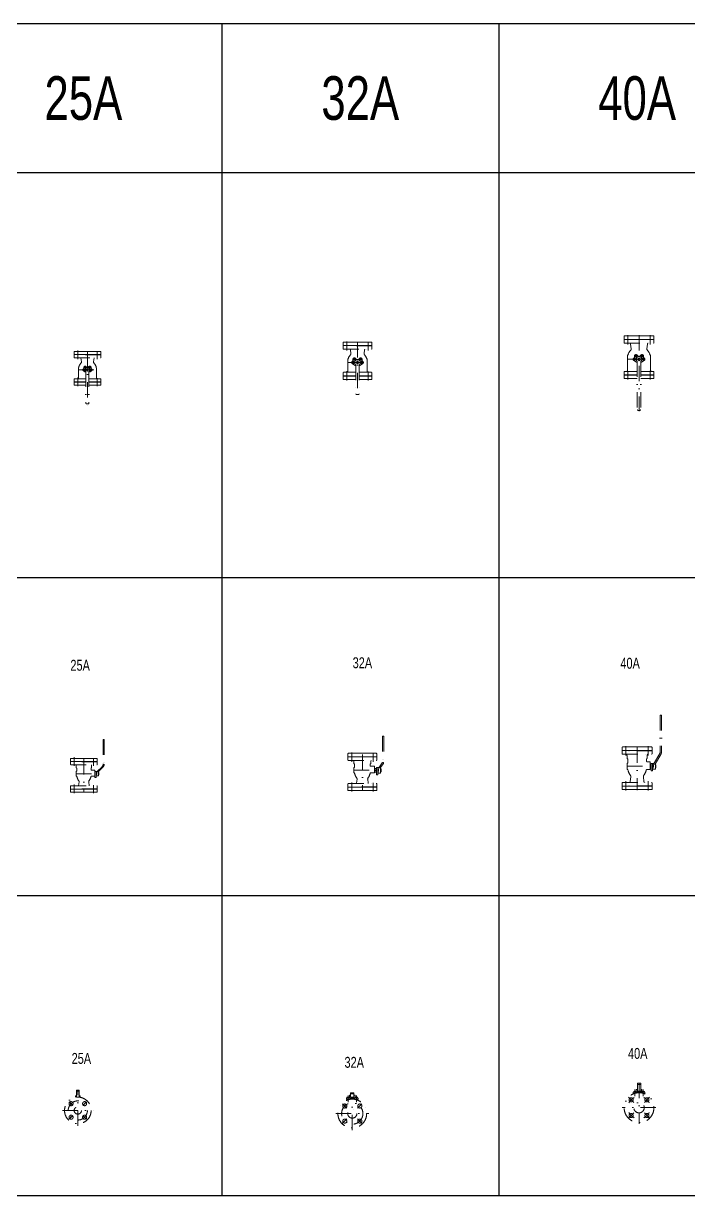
# Model space of a CAD drawing. Extents: x 0 to 60630, y 0 to 46389.
# Drawn here: x 7713 to 10836, y 35139 to 40639 of the extents above; entities that cross this region are included whole.
import ezdxf
from ezdxf.enums import TextEntityAlignment as Align

# ---------------------------------------------------------------- set-up
doc = ezdxf.new("R2010")
doc.units = 0
doc.header["$LTSCALE"] = 30
doc.header["$MEASUREMENT"] = 0
doc.linetypes.add('DGN Style 4', pattern=[4.8, 2.4, -1.2, 0, -1.2])
for name, color, linetype, lineweight in [('L(c)', 1, 'DGN Style 4', 5), ('L(line)', 7, 'Continuous', 5), ('L(txt)', 2, 'Continuous', 13)]:
    doc.layers.add(name, color=color, linetype=linetype, lineweight=lineweight)
doc.styles.add('Style-ENGINEERING', font='ENGINEERING.shx')

# ---------------------------------------------------------------- blocks, each defined once
blk = doc.blocks.new('*U290')
for centre, radius in [((0, 0), 62.5), ((-31.8, 31.8), 9.5), ((0, 0), 17.2), ((31.8, 31.8), 9.5), ((-31.8, -31.8), 9.5), ((31.8, -31.8), 9.5)]:
    blk.add_circle(centre, radius)
at = {"layer": 'L(c)'}
for p, q in [((-23, 23), (-40.7, 40.7)), ((23, 23), (40.7, 40.7)), ((-23, -23), (-40.7, -40.7)), ((23, -23), (40.7, -40.7))]:
    blk.add_line(p, q, dxfattribs=at)
blk.add_circle((0, 0), 45, dxfattribs=at)
blk = doc.blocks.new('*U289')
for p, q in [((-10.5, 59.9), (-10.5, 66.2)), ((-7, 66.2), (-10.5, 66.2)), ((-7, 91.7), (-7, 61)), ((5.5, 93.2), (-5.5, 93.2)), ((5.5, 89.2), (-5.5, 89.2)), ((7, 91.7), (7, 61)), ((10.5, 66.2), (7, 66.2)), ((10.5, 59.9), (10.5, 66.2))]:
    blk.add_line(p, q)
for centre, start, end in [((-5.5, 91.7), 90, 180), ((-5.5, 90.7), 180, 270), ((-5.5, 61), 180, 203.8068), ((5.5, 91.7), 0, 90), ((5.5, 90.7), 270, 0), ((5.5, 61), 336.1932, 0)]:
    blk.add_arc(centre, 1.5, start, end)
at = {"layer": 'L(c)'}
for p, q in [((0, -74.3), (0, 88.7)), ((-72.5, -1.8), (72.5, -1.8))]:
    blk.add_line(p, q, dxfattribs=at)
blk.add_blockref('*U290', (0, -1.8), dxfattribs=at)
blk = doc.blocks.new('*U292')
for centre, radius in [((0, 0), 67.5), ((-35.3, 35.3), 9.5), ((0, 0), 21.6), ((35.4, 35.3), 9.5), ((-35.3, -35.4), 9.5), ((35.4, -35.4), 9.5)]:
    blk.add_circle(centre, radius)
at = {"layer": 'L(c)'}
for p, q in [((-25.1, 25.1), (-45.6, 45.6)), ((25.1, 25.1), (45.6, 45.6)), ((-25.1, -25.1), (-45.6, -45.6)), ((25.1, -25.1), (45.6, -45.6))]:
    blk.add_line(p, q, dxfattribs=at)
blk.add_circle((0, 0), 50, dxfattribs=at)
blk = doc.blocks.new('*U291')
for p, q in [((27.5, 62.2), (-27.5, 62.2)), ((-27.5, 56), (-27.5, 62.2)), ((-27.5, 56), (-12.9, 56)), ((-25, 62.2), (-25, 65.8)), ((-14.9, 62.2), (-25, 62.2)), ((-16.2, 66.2), (-23.8, 66.2)), ((-22.5, 65.8), (-22.5, 62.2)), ((-17.5, 62.2), (-17.5, 65.8)), ((-14.9, 65.8), (-14.9, 62.2)), ((-13.1, 63.5), (-13.1, 75.5)), ((-8, 75.5), (-13.1, 75.5)), ((13.1, 63.5), (-13.1, 63.5)), ((-8, 85.7), (-8, 69.1)), ((-6, 87.7), (6, 87.7)), ((-6, 81.7), (6, 81.7)), ((-6, 67.1), (6, 67.1)), ((8, 85.7), (8, 69.1)), ((13.1, 75.5), (8, 75.5)), ((12.9, 56), (27.5, 56)), ((13.1, 63.5), (13.1, 75.5)), ((15, 65.8), (15, 62.2)), ((15, 62.2), (25.1, 62.2)), ((16.2, 66.2), (23.8, 66.2)), ((17.5, 62.2), (17.5, 65.8)), ((22.5, 65.8), (22.5, 62.2)), ((25.1, 62.2), (25.1, 65.8)), ((27.5, 56), (27.5, 62.2))]:
    blk.add_line(p, q)
for centre, radius, start, end in [((-23.8, 64.3), 1.95, 49.7398, 130.2602), ((-20, 59.1), 7.12, 69.2291, 110.7709), ((-16.2, 64.3), 1.95, 49.7398, 130.2602), ((-6, 85.7), 2, 90, 180), ((-6, 83.7), 2, 180, 270), ((-6, 69.1), 2, 180, 270), ((6, 85.7), 2, 0, 90), ((6, 83.7), 2, 270, 0), ((6, 69.1), 2, 270, 0), ((16.2, 64.3), 1.95, 49.7398, 130.2602), ((20, 59.1), 7.12, 69.2291, 110.7709), ((23.8, 64.3), 1.95, 49.7398, 130.2602)]:
    blk.add_arc(centre, radius, start, end)
at = {"layer": 'L(c)'}
for p, q in [((-20, 75.2), (-20, 43.8)), ((0, -87.8), (0, 64.7)), ((20, 75.2), (20, 43.8)), ((-77.5, -10.3), (77.5, -10.3))]:
    blk.add_line(p, q, dxfattribs=at)
blk.add_blockref('*U292', (0, -10.2), dxfattribs=at)
blk = doc.blocks.new('*U293')
for p, q in [((27.5, 61), (-27.5, 61)), ((-27.5, 54.7), (-27.5, 61)), ((-25.1, 61), (-25.1, 64.5)), ((-14.9, 61), (-25.1, 61)), ((-16.2, 65), (-23.8, 65)), ((-22.5, 64.5), (-22.5, 61)), ((-17.5, 61), (-17.5, 64.5)), ((-14.9, 64.5), (-14.9, 61)), ((-13.1, 62.2), (-13.1, 74.2)), ((-8, 74.2), (-13.1, 74.2)), ((13.1, 62.2), (-13.1, 62.2)), ((-8, 101.5), (-8, 67.9)), ((-6, 103.5), (6, 103.5)), ((-6, 97.5), (6, 97.5)), ((-6, 65.9), (6, 65.9)), ((8, 101.5), (8, 67.9)), ((13.1, 74.2), (8, 74.2)), ((13.1, 62.2), (13.1, 74.2)), ((14.9, 64.5), (14.9, 61)), ((14.9, 61), (25.1, 61)), ((16.2, 65), (23.8, 65)), ((17.5, 61), (17.5, 64.5)), ((22.5, 64.5), (22.5, 61)), ((25.1, 61), (25.1, 64.5)), ((27.5, 54.7), (27.5, 61)), ((-27.5, 54.7), (-22.6, 54.7)), ((22.6, 54.7), (27.5, 54.7))]:
    blk.add_line(p, q)
for centre, radius in [((0, -11.5), 70), ((-37.1, 25.6), 9.5), ((0, -11.5), 24.6), ((37.1, 25.6), 9.5), ((-37.1, -48.6), 9.5), ((37.1, -48.6), 9.5)]:
    blk.add_circle(centre, radius)
for centre, radius, start, end in [((-23.8, 63), 1.95, 49.7398, 130.2602), ((-20, 57.9), 7.12, 69.2291, 110.7709), ((-16.2, 63), 1.95, 49.7398, 130.2602), ((-6, 101.5), 2, 90, 180), ((-6, 99.5), 2, 180, 270), ((-6, 67.9), 2, 180, 270), ((6, 101.5), 2, 0, 90), ((6, 99.5), 2, 270, 0), ((6, 67.9), 2, 270, 0), ((16.2, 63), 1.95, 49.7398, 130.2602), ((20, 57.9), 7.12, 69.2291, 110.7709), ((23.8, 63), 1.95, 49.7398, 130.2602)]:
    blk.add_arc(centre, radius, start, end)
at = {"layer": 'L(c)'}
for p, q in [((-20, 74), (-20, 42.6)), ((0, 104.5), (0, -87.5)), ((20, 74), (20, 42.6)), ((-49.5, 38), (-24.7, 13.2)), ((49.5, 38), (24.8, 13.2)), ((79, -11.5), (-79, -11.5)), ((-49.5, -61), (-24.7, -36.3)), ((49.5, -61), (24.8, -36.3))]:
    blk.add_line(p, q, dxfattribs=at)
for start, end in [(115.8119, 154.1881), (25.8119, 64.1881), (205.8119, 244.1881), (295.8119, 334.1881)]:
    blk.add_arc((0, -11.5), 52.5, start, end, dxfattribs=at)
blk = doc.blocks.new('*U410')
for p, q in [((-7, 62.5), (-7, -62.5)), ((6, 62.5), (-7, 62.5)), ((7, -61.5), (7, 61.5)), ((-7, -62.5), (6, -62.5))]:
    blk.add_line(p, q)
for centre, start, end in [((6, 61.5), 0, 90), ((6, -61.5), 270, 0)]:
    blk.add_arc(centre, 1, start, end)
blk = doc.blocks.new('*U411')
for p, q in [((-7, 62.5), (-7, -62.5)), ((6, 62.5), (-7, 62.5)), ((7, -61.5), (7, 61.5)), ((-7, -62.5), (6, -62.5))]:
    blk.add_line(p, q)
for centre, start, end in [((6, 61.5), 0, 90), ((6, -61.5), 270, 0)]:
    blk.add_arc(centre, 1, start, end)
blk = doc.blocks.new('*U412')
for p, q in [((-62.5, -7), (-62.5, 6)), ((-61.5, 7), (-7, 7)), ((7, 7), (61.5, 7)), ((62.5, 6), (62.5, -7)), ((-7, -7), (-62.5, -7)), ((62.5, -7), (7, -7))]:
    blk.add_line(p, q)
for centre, start, end in [((-61.5, 6), 90, 180), ((61.5, 6), 360, 90)]:
    blk.add_arc(centre, 1, start, end)
blk = doc.blocks.new('*U413')
for p, q in [((-62.5, 7), (-62.5, -6)), ((-62.5, 7), (-7, 7)), ((7, 7), (62.5, 7)), ((62.5, -6), (62.5, 7)), ((-61.5, -7), (-7, -7)), ((7, -7), (61.5, -7))]:
    blk.add_line(p, q)
for centre, start, end in [((-61.5, -6), 180, 270), ((61.5, -6), 270, 0)]:
    blk.add_arc(centre, 1, start, end)
blk = doc.blocks.new('*U409')
for p, q in [((-30.8, 97.9), (-28, 78.8)), ((-2.9, 52.7), (-7.1, 56.9)), ((2.9, 52.7), (7.1, 56.9)), ((30.8, 97.9), (28, 78.8)), ((-41.6, 2.1), (-41.6, 50.7)), ((-19, 36.1), (-12.4, 32.3)), ((-17.3, 52.6), (-17.3, 49.2)), ((-7, 32.3), (-12.4, 32.3)), ((-7, 33.5), (-7, -115.7)), ((0, 46.8), (-5.5, 41.3)), ((-5.5, 41.3), (0, 35.8)), ((0.8, 51.8), (-0.8, 51.8)), ((5.5, 41.3), (0, 46.8)), ((0, 35.8), (5.5, 41.3)), ((7, 33.5), (7, -115.7)), ((12.4, 32.3), (7, 32.3)), ((19, 36.1), (12.4, 32.3)), ((17.3, 52.6), (17.3, 49.2)), ((41.6, 2.1), (41.6, 50.7)), ((4, -118.7), (-4, -118.7))]:
    blk.add_line(p, q)
at = {"flags": 128}
for points in [[(-16, 37.3), (-12.5, 39.3), (-12.5, 43.3), (-16, 45.3), (-19.5, 43.3), (-19.5, 39.3)], [(16, 37.3), (12.5, 39.3), (12.5, 43.3), (16, 45.3), (19.5, 43.3), (19.5, 39.3)]]:
    blk.add_lwpolyline(points, close=True, dxfattribs=at)
for centre, radius in [((-11.3, 52.6), 2.5), ((11.3, 52.6), 2.5), ((-16, 41.3), 3.5), ((16, 41.3), 3.5)]:
    blk.add_circle(centre, radius)
for centre, radius, start, end in [((-11.3, 52.6), 6, 45, 180), ((11.3, 52.6), 6, 0, 135), ((-47.3, 2.1), 5.71, 326.8218, 0), ((-16, 41.3), 6, 118.6398, 240), ((-20.3, 49.2), 3, 298.6398, 0), ((0, 41.3), 10.5, 311.8103, 228.1897), ((-0.8, 54.8), 3, 225, 270), ((0.8, 54.8), 3, 270, 315), ((20.3, 49.2), 3, 180, 241.3602), ((16, 41.3), 6, 300, 61.3602), ((47.3, 2.1), 5.71, 180, 213.1782), ((-4, -115.7), 3, 180, 270), ((4, -115.7), 3, 270, 360)]:
    blk.add_arc(centre, radius, start, end)
for centre, major_axis, start_param, end_param in [((12.1, 37.1), (0, 55.9), 0.831696, 1.260588), ((-33.5, 78.1), (0, 5.55), 4.04972, 4.836744), ((33.5, 78.1), (0, 5.55), 1.446441, 2.233466), ((-12.1, 37.1), (0, 55.9), 5.022598, 5.451489), ((-30.5, 50.7), (0, 11.1), 1.260588, 1.570796), ((30.5, 50.7), (0, 11.1), 4.712389, 5.022598)]:
    blk.add_ellipse(centre, major_axis=major_axis, ratio=0.999961, start_param=start_param, end_param=end_param)
at = {"layer": 'L(c)'}
for p, q in [((-45, 132.8), (-45, 91.9)), ((0, 128), (0, -132.8)), ((45, 128.9), (45, 91.9)), ((-7.8, 49.1), (-14.8, 56.1)), ((7.8, 49.1), (14.9, 56.1)), ((-45, 5.8), (-45, -35.1)), ((-41.6, 41.3), (41.6, 41.3)), ((-16, 35.8), (-16, 46.8)), ((16, 35.8), (16, 46.8)), ((45, 1.9), (45, -35.1))]:
    blk.add_line(p, q, dxfattribs=at)
for start, end in [(117.0214, 152.9786), (27.0214, 62.9786)]:
    blk.add_arc((0, 41.3), 16, start, end, dxfattribs=at)
at = {"rotation": 270}
blk.add_blockref('*U410', (0, 104.9), dxfattribs=at)
blk.add_blockref('*U412', (0, -8))
at = {"layer": 'L(txt)', "extrusion": (0, 0, -1), "rotation": 90.00000000000001}
blk.add_blockref('*U411', (0, 120.5), dxfattribs=at)
at = {"layer": 'L(txt)'}
blk.add_blockref('*U413', (0, -23.6), dxfattribs=at)
blk = doc.blocks.new('*U415')
for p, q in [((-8, 67.5), (-8, -67.5)), ((6, 67.5), (-8, 67.5)), ((8, -65.5), (8, 65.5)), ((-8, -67.5), (6, -67.5))]:
    blk.add_line(p, q)
for centre, start, end in [((6, 65.5), 0, 90), ((6, -65.5), 270, 0)]:
    blk.add_arc(centre, 2, start, end)
blk = doc.blocks.new('*U416')
for p, q in [((-8, 67.5), (-8, -67.5)), ((6, 67.5), (-8, 67.5)), ((8, -65.5), (8, 65.5)), ((-8, -67.5), (6, -67.5))]:
    blk.add_line(p, q)
for centre, start, end in [((6, 65.5), 0, 90), ((6, -65.5), 270, 0)]:
    blk.add_arc(centre, 2, start, end)
blk = doc.blocks.new('*U417')
for p, q in [((-67.5, 8), (-67.5, -6)), ((-8, 8), (-67.5, 8)), ((67.5, 8), (8, 8)), ((67.5, -6), (67.5, 8)), ((-65.5, -8), (-8, -8)), ((8, -8), (65.5, -8))]:
    blk.add_line(p, q)
for centre, start, end in [((-65.5, -6), 180, 270), ((65.5, -6), 270, 0)]:
    blk.add_arc(centre, 2, start, end)
blk = doc.blocks.new('*U418')
for p, q in [((-67.5, -8), (-67.5, 6)), ((-65.5, 8), (-8, 8)), ((8, 8), (65.5, 8)), ((67.5, 6), (67.5, -8)), ((-8, -8), (-67.5, -8)), ((67.5, -8), (8, -8))]:
    blk.add_line(p, q)
for centre, start, end in [((-65.5, 6), 90, 180), ((65.5, 6), 0, 90)]:
    blk.add_arc(centre, 2, start, end)
blk = doc.blocks.new('*U414')
for p, q in [((-33.6, 87.3), (-30.9, 68.8)), ((33.6, 87.3), (30.9, 68.8)), ((-45.9, -15.9), (-45.9, 37.8)), ((-23.8, 20.9), (-11.6, 13.9)), ((-21.7, 41.5), (-21.7, 37.3)), ((-8, 13.9), (-11.6, 13.9)), ((-4.1, 42.1), (-8.8, 46.8)), ((-8, 17), (-8, -119.6)), ((0, 34.3), (-6.9, 27.4)), ((-6.9, 27.4), (0, 20.5)), ((-1.2, 40.9), (1.2, 40.9)), ((6.9, 27.4), (0, 34.3)), ((0, 20.5), (6.9, 27.4)), ((4.1, 42.1), (8.8, 46.8)), ((8, 17), (8, -119.6)), ((11.6, 13.9), (8, 13.9)), ((23.7, 20.9), (11.6, 13.9)), ((21.6, 41.5), (21.6, 37.3)), ((45.8, -15.9), (45.8, 37.8)), ((5, -122.6), (-5, -122.6))]:
    blk.add_line(p, q)
at = {"flags": 128}
for points in [[(-20, 22.3), (-15.6, 24.9), (-15.6, 29.9), (-20, 32.4), (-24.4, 29.9), (-24.4, 24.9)], [(20, 22.3), (15.6, 24.9), (15.6, 29.9), (20, 32.4), (24.4, 29.9), (24.4, 24.9)]]:
    blk.add_lwpolyline(points, close=True, dxfattribs=at)
for centre, radius in [((-20, 27.4), 4.38), ((-14.2, 41.5), 3.13), ((14.1, 41.5), 3.13), ((20, 27.4), 4.38)]:
    blk.add_circle(centre, radius)
for centre, radius, start, end in [((-39.8, 86.4), 6.29, 8.2674, 27.2029), ((39.8, 86.4), 6.29, 152.7971, 171.7326), ((-20, 27.4), 7.5, 118.6398, 240), ((-25.4, 37.3), 3.75, 298.6398, 0), ((-14.2, 41.5), 7.5, 45, 180), ((0, 27.4), 13.1, 307.555, 232.445), ((-1.2, 44.9), 4, 225, 270), ((1.2, 44.9), 4, 270, 315), ((14.1, 41.5), 7.5, 0, 135), ((25.4, 37.3), 3.75, 180, 241.3602), ((20, 27.4), 7.5, 300, 61.3602), ((-52.1, -15.9), 6.29, 332.7971, 0), ((52.1, -15.9), 6.29, 180, 207.2029), ((-5, -119.6), 3, 180, 270), ((5, -119.6), 3, 270, 0)]:
    blk.add_arc(centre, radius, start, end)
for centre, major_axis, start_param, end_param in [((13.4, 22.7), (0, 61.6), 0.831696, 1.260588), ((-37, 68), (0, 6.11), 4.04972, 4.836744), ((36.9, 68), (0, 6.11), 1.446441, 2.233466), ((-13.4, 22.7), (0, 61.6), 5.022598, 5.451489), ((-33.6, 37.8), (0, 12.2), 1.260588, 1.570796), ((33.6, 37.8), (0, 12.2), 4.712389, 5.022598)]:
    blk.add_ellipse(centre, major_axis=major_axis, ratio=0.999961, start_param=start_param, end_param=end_param)
at = {"layer": 'L(c)'}
for p, q in [((-50, 126.4), (-50, 83.3)), ((0, 123), (0, -126.4)), ((50, 124.7), (50, 83.3)), ((-45.9, 27.4), (45.8, 27.4)), ((-20, 20.5), (-20, 34.3)), ((-9.7, 37.1), (-18.6, 46)), ((9.7, 37.1), (18.6, 46)), ((20, 20.5), (20, 34.3)), ((-50, -13.6), (-50, -56.7)), ((50, -15.3), (50, -56.7))]:
    blk.add_line(p, q, dxfattribs=at)
for start, end in [(117.0214, 152.9786), (27.0214, 62.9786)]:
    blk.add_arc((0, 27.4), 20, start, end, dxfattribs=at)
at = {"rotation": 270}
blk.add_blockref('*U415', (0, 97.3), dxfattribs=at)
blk.add_blockref('*U418', (0, -26.7))
at = {"layer": 'L(txt)', "extrusion": (0, 0, -1), "rotation": 89.99999999999999}
blk.add_blockref('*U416', (0, 114.8), dxfattribs=at)
at = {"layer": 'L(txt)'}
blk.add_blockref('*U417', (0, -44.2), dxfattribs=at)
blk = doc.blocks.new('*U420')
for p, q in [((-8, 70), (-8, -70)), ((6, 70), (-8, 70)), ((8, -68), (8, 68)), ((-8, -70), (6, -70))]:
    blk.add_line(p, q)
for centre, start, end in [((6, 68), 0, 90), ((6, -68), 270, 0)]:
    blk.add_arc(centre, 2, start, end)
blk = doc.blocks.new('*U421')
for p, q in [((-8, 70), (-8, -70)), ((6, 70), (-8, 70)), ((8, -68), (8, 68)), ((-8, -70), (6, -70))]:
    blk.add_line(p, q)
for centre, start, end in [((6, 68), 0, 90), ((6, -68), 270, 0)]:
    blk.add_arc(centre, 2, start, end)
blk = doc.blocks.new('*U422')
for p, q in [((-70, 8), (-70, -6)), ((-8, 8), (-70, 8)), ((70, 8), (8, 8)), ((70, -6), (70, 8)), ((-68, -8), (-8, -8)), ((8, -8), (68, -8))]:
    blk.add_line(p, q)
for centre, start, end in [((-68, -6), 180, 270), ((68, -6), 270, 0)]:
    blk.add_arc(centre, 2, start, end)
blk = doc.blocks.new('*U419')
for p, q in [((-39.6, 135.8), (-36.4, 114)), ((39.6, 135.8), (36.4, 114)), ((-54, 14.3), (-54, 77.5)), ((-23.7, 58.7), (-11.6, 51.7)), ((-21.6, 79.4), (-21.6, 75.1)), ((-4.1, 79.9), (-8.8, 84.7)), ((0, 72.1), (-6.9, 65.2)), ((-6.9, 65.2), (0, 58.4)), ((-1.2, 78.7), (1.2, 78.7)), ((6.9, 65.2), (0, 72.1)), ((0, 58.4), (6.9, 65.2)), ((4.1, 79.9), (8.8, 84.7)), ((23.8, 58.7), (11.6, 51.7)), ((21.6, 79.4), (21.6, 75.1)), ((54, 14.3), (54, 77.5)), ((-70, -8), (-70, 6)), ((-68, 8), (-8, 8)), ((-8, 51.7), (-11.6, 51.7)), ((-8, 54.8), (-8, -171.8)), ((8, 54.8), (8, -171.8)), ((11.6, 51.7), (8, 51.7)), ((8, 8), (68, 8)), ((70, 6), (70, -8)), ((-8, -8), (-70, -8)), ((70, -8), (8, -8)), ((5, -174.8), (-5, -174.8))]:
    blk.add_line(p, q)
at = {"flags": 128}
for points in [[(-20, 60.2), (-15.6, 62.7), (-15.6, 67.8), (-20, 70.3), (-24.4, 67.8), (-24.4, 62.7)], [(20, 60.2), (15.6, 62.7), (15.6, 67.8), (20, 70.3), (24.4, 67.8), (24.4, 62.7)]]:
    blk.add_lwpolyline(points, close=True, dxfattribs=at)
for centre, radius in [((-20, 65.2), 4.38), ((-14.1, 79.4), 3.13), ((14.1, 79.4), 3.13), ((20, 65.2), 4.38)]:
    blk.add_circle(centre, radius)
for centre, radius, start, end in [((-46.9, 134.8), 7.42, 8.2674, 57.397), ((46.9, 134.8), 7.42, 122.603, 171.7326), ((-20, 65.2), 7.5, 118.6398, 240), ((-25.4, 75.1), 3.75, 298.6398, 0), ((-14.1, 79.4), 7.5, 45, 180), ((0, 65.2), 13.1, 307.555, 232.445), ((-1.2, 82.7), 4, 225, 270), ((1.2, 82.7), 4, 270, 315), ((14.1, 79.4), 7.5, 0, 135), ((25.4, 75.1), 3.75, 180, 241.3602), ((20, 65.2), 7.5, 300, 61.3602), ((-68, 6), 2, 90, 180), ((-61.4, 14.3), 7.42, 302.603, 0), ((61.5, 14.3), 7.42, 180, 237.397), ((68, 6), 2, 0, 90), ((-5, -171.8), 3, 180, 270), ((5, -171.8), 3, 270, 0)]:
    blk.add_arc(centre, radius, start, end)
for centre, major_axis, start_param, end_param in [((-43.6, 113.1), (0, 7.21), 4.04972, 4.836744), ((43.6, 113.1), (0, 7.21), 1.446441, 2.233466), ((-39.6, 77.5), (0, 14.4), 1.260588, 1.570796), ((15.8, 59.8), (0, 72.6), 0.831696, 1.260588), ((-15.8, 59.8), (0, 72.6), 5.022598, 5.451489), ((39.6, 77.5), (0, 14.4), 4.712389, 5.022598)]:
    blk.add_ellipse(centre, major_axis=major_axis, ratio=0.999961, start_param=start_param, end_param=end_param)
at = {"layer": 'L(c)'}
for p, q in [((-52.5, 178.4), (-52.5, 135)), ((0, 177.9), (0, -178.7)), ((52.5, 178.7), (52.5, 135)), ((-54, 65.2), (54, 65.2)), ((-20, 58.4), (-20, 72.1)), ((-9.7, 75), (-18.6, 83.8)), ((9.7, 75), (18.6, 83.8)), ((20, 58.4), (20, 72.1)), ((-52.5, 9.9), (-52.5, -30)), ((52.5, 10.8), (52.5, -30))]:
    blk.add_line(p, q, dxfattribs=at)
for start, end in [(117.0214, 152.9786), (27.0214, 62.9786)]:
    blk.add_arc((0, 65.2), 20, start, end, dxfattribs=at)
at = {"rotation": 270}
blk.add_blockref('*U420', (0, 149), dxfattribs=at)
at = {"layer": 'L(txt)', "extrusion": (0, 0, -1), "rotation": 89.99999999999999}
blk.add_blockref('*U421', (0, 166.5), dxfattribs=at)
at = {"layer": 'L(txt)'}
blk.add_blockref('*U422', (0, -17.5), dxfattribs=at)
blk = doc.blocks.new('*U479')
for p, q in [((-8, 70), (-8, -70)), ((6, 70), (-8, 70)), ((8, -68), (8, 68)), ((-8, -70), (6, -70))]:
    blk.add_line(p, q)
for centre, start, end in [((6, 68), 0, 90), ((6, -68), 270, 0)]:
    blk.add_arc(centre, 2, start, end)
blk = doc.blocks.new('*U480')
for p, q in [((-8, 70), (-8, -70)), ((6, 70), (-8, 70)), ((8, -68), (8, 68)), ((-8, -70), (6, -70))]:
    blk.add_line(p, q)
for centre, start, end in [((6, 68), 0, 90), ((6, -68), 270, 0)]:
    blk.add_arc(centre, 2, start, end)
blk = doc.blocks.new('*U481')
for p, q in [((-8, 70), (-8, -70)), ((6, 70), (-8, 70)), ((8, -68), (8, 68)), ((-8, -70), (6, -70))]:
    blk.add_line(p, q)
for centre, start, end in [((6, 68), 0, 90), ((6, -68), 270, 0)]:
    blk.add_arc(centre, 2, start, end)
blk = doc.blocks.new('*U482')
for p, q in [((-8, 70), (-8, -70)), ((6, 70), (-8, 70)), ((8, -68), (8, 68)), ((-8, -70), (6, -70))]:
    blk.add_line(p, q)
for centre, start, end in [((6, 68), 0, 90), ((6, -68), 270, 0)]:
    blk.add_arc(centre, 2, start, end)
blk = doc.blocks.new('*U478')
for p, q in [((86.5, 176.9), (86.5, 7.7)), ((92.5, 176.9), (86.5, 176.9)), ((92.5, 176.9), (92.5, 6)), ((-69.5, -16), (-69.5, -27.1)), ((-69.5, -48.7), (-69.5, -77.5)), ((-65.9, -30.7), (-65.9, -45.1)), ((20.9, -30.7), (20.9, -37.9)), ((24.5, -16), (24.5, -27.1)), ((39.5, -41.5), (24.5, -41.5)), ((39.5, -41.5), (39.5, -77.5)), ((43.8, -54.2), (39.5, -54.2)), ((43.8, -50), (43.8, -84.7)), ((43.8, -50), (50, -50)), ((50, -50), (50, -84.7)), ((51.3, -50), (51.3, -58.1)), ((51.3, -50), (56.3, -50)), ((54.9, -52.5), (83.8, -2.3)), ((54.9, -52.5), (61.8, -52.5)), ((61.8, -52.5), (89.8, -4)), ((63.3, -50), (63.3, -76.2)), ((-68.9, -77.5), (-69.5, -77.5)), ((23.9, -77.5), (24.5, -77.5)), ((24.5, -77.5), (39.5, -77.5)), ((43.8, -60.6), (39.5, -60.6)), ((43.8, -65.6), (39.5, -65.6)), ((43.8, -72), (39.5, -72)), ((43.8, -84.7), (50, -84.7)), ((50, -58.1), (53.5, -58.1)), ((50, -68.2), (50, -58.1)), ((53.5, -60.6), (50, -60.6)), ((50, -65.6), (53.5, -65.6)), ((53.5, -68.2), (50, -68.2)), ((51.3, -68.2), (51.3, -76.2)), ((51.3, -76.2), (63.3, -76.2)), ((54, -66.9), (54, -59.3)), ((63.3, -56.2), (65.8, -56.2)), ((63.3, -70), (65.8, -70)), ((65.8, -56.2), (65.8, -70)), ((-54.3, -134), (-51.9, -111.9)), ((9.3, -134), (6.9, -111.9))]:
    blk.add_line(p, q)
for centre, radius, start, end in [((66.5, 7.7), 20, 330, 0), ((72.5, 6), 20, 330, 360), ((52, -59.3), 1.95, 319.7398, 40.2602), ((46.9, -63.1), 7.12, 339.2291, 20.7709), ((52, -66.9), 1.95, 319.7398, 40.2602)]:
    blk.add_arc(centre, radius, start, end)
for centre, major_axis, ratio, start_param, end_param in [((-76.7, -16.1), (0, 11.5), 0.624976, 4.712389, 5.7907), ((-69.5, -30.7), (0, 3.6), 0.999961, 4.712389, 6.283185), ((-69.5, -45.1), (0, -3.6), 0.999961, 0, 1.570796), ((24.5, -30.7), (0, -3.6), 0.999961, 3.141593, 4.712389), ((24.5, -37.9), (0, -3.6), 0.999961, 4.712389, 6.283185), ((31.7, -16.1), (0, -11.5), 0.624976, 3.634078, 4.712389), ((-68.9, -81.1), (0, -3.6), 0.999961, 1.771852, 3.141593), ((-3.8, -67.8), (0, -62.9), 0.999961, 4.913445, 5.375058), ((-59, -111), (0, -7.21), 0.999961, 1.446441, 2.233466), ((14, -111), (0, -7.21), 0.999961, 4.04972, 4.836744), ((-41.2, -67.8), (0, -62.9), 0.999961, 0.908127, 1.369741), ((23.9, -81.1), (0, -3.6), 0.999961, 3.141593, 4.511333), ((-61.4, -133.1), (0, -7.21), 0.999961, 0.629449, 1.446441), ((16.5, -133.1), (0, -7.21), 0.999961, 4.836744, 5.653736)]:
    blk.add_ellipse(centre, major_axis=major_axis, ratio=ratio, start_param=start_param, end_param=end_param)
at = {"layer": 'L(c)'}
for p, q in [((-75, 4.1), (-75, 32.1)), ((-75, 16.1), (-75, -11.9)), ((-22.5, 24.9), (-22.5, -175.4)), ((30, 4.1), (30, 32.1)), ((30, 16.1), (30, -11.9)), ((-69.5, -63.1), (55.1, -63.1)), ((-75, -160.9), (-75, -132.9)), ((-75, -148.9), (-75, -176.9)), ((30, -160.9), (30, -132.9)), ((30, -148.9), (30, -176.9))]:
    blk.add_line(p, q, dxfattribs=at)
at = {"rotation": 270}
blk.add_blockref('*U479', (-22.5, 2.1), dxfattribs=at)
at = {"extrusion": (0, 0, -1), "rotation": 89.99999999999999}
blk.add_blockref('*U482', (22.5, -146.9), dxfattribs=at)
at = {"layer": 'L(txt)', "extrusion": (0, 0, -1), "rotation": 89.99999999999999}
blk.add_blockref('*U480', (22.5, 19.6), dxfattribs=at)
at = {"layer": 'L(txt)', "rotation": 270}
blk.add_blockref('*U481', (-22.5, -164.4), dxfattribs=at)
blk = doc.blocks.new('*U484')
for p, q in [((-8, 67.5), (-8, -67.5)), ((6, 67.5), (-8, 67.5)), ((8, -65.5), (8, 65.5)), ((-8, -67.5), (6, -67.5))]:
    blk.add_line(p, q)
for centre, start, end in [((6, 65.5), 0, 90), ((6, -65.5), 270, 0)]:
    blk.add_arc(centre, 2, start, end)
blk = doc.blocks.new('*U485')
for p, q in [((-8, 67.5), (-8, -67.5)), ((6, 67.5), (-8, 67.5)), ((8, -65.5), (8, 65.5)), ((-8, -67.5), (6, -67.5))]:
    blk.add_line(p, q)
for centre, start, end in [((6, 65.5), 0, 90), ((6, -65.5), 270, 0)]:
    blk.add_arc(centre, 2, start, end)
blk = doc.blocks.new('*U486')
for p, q in [((-8, 67.5), (-8, -67.5)), ((6, 67.5), (-8, 67.5)), ((8, -65.5), (8, 65.5)), ((-8, -67.5), (6, -67.5))]:
    blk.add_line(p, q)
for centre, start, end in [((6, 65.5), 0, 90), ((6, -65.5), 270, 0)]:
    blk.add_arc(centre, 2, start, end)
blk = doc.blocks.new('*U487')
for p, q in [((-8, 67.5), (-8, -67.5)), ((6, 67.5), (-8, 67.5)), ((8, -65.5), (8, 65.5)), ((-8, -67.5), (6, -67.5))]:
    blk.add_line(p, q)
for centre, start, end in [((6, 65.5), 0, 90), ((6, -65.5), 270, 0)]:
    blk.add_arc(centre, 2, start, end)
blk = doc.blocks.new('*U483')
for p, q in [((77.8, 129.9), (77.8, 7.2)), ((83.8, 129.9), (77.8, 129.9)), ((83.8, 129.9), (83.8, 7)), ((-56.1, 9.9), (-56.1, 0.5)), ((23.6, 9.9), (23.6, 0.5)), ((60.8, -19.4), (77.2, 5)), ((68.1, -19.4), (82.4, 2)), ((-56.1, -17.8), (-56.1, -42.3)), ((-55.6, -42.3), (-56.1, -42.3)), ((-53.1, -2.5), (-53.1, -14.8)), ((20.6, -2.5), (20.6, -8.7)), ((23.1, -42.3), (23.6, -42.3)), ((41.1, -11.7), (23.6, -11.7)), ((23.6, -42.3), (41.1, -42.3)), ((41.1, -42.3), (41.1, -11.7)), ((50, -21.2), (41.1, -21.2)), ((50, -27.6), (41.1, -27.6)), ((50, -32.6), (41.1, -32.6)), ((50, -38.9), (41.1, -38.9)), ((50, -16.9), (50, -51.7)), ((50, -16.9), (56.3, -16.9)), ((50, -51.7), (56.3, -51.7)), ((56.3, -16.9), (56.3, -51.7)), ((56.3, -25), (59.8, -25)), ((56.3, -35.1), (56.3, -25)), ((59.8, -27.5), (56.3, -27.5)), ((56.3, -32.6), (59.8, -32.6)), ((59.8, -35.1), (56.3, -35.1)), ((57.5, -16.9), (57.5, -25)), ((57.5, -16.9), (62.5, -16.9)), ((57.5, -35.1), (57.5, -43.2)), ((57.5, -43.2), (69.5, -43.2)), ((60.3, -33.8), (60.3, -26.3)), ((60.8, -19.4), (68.1, -19.4)), ((69.5, -17.3), (69.5, -43.2)), ((69.5, -23.2), (72, -23.2)), ((69.5, -36.9), (72, -36.9)), ((72, -23.2), (72, -36.9)), ((-43.2, -90.2), (-41.2, -71.4)), ((10.7, -90.2), (8.7, -71.4))]:
    blk.add_line(p, q)
for centre, radius, start, end in [((72.8, 7.2), 5, 333.6559, 0), ((73.8, 7), 10, 330, 360), ((58.3, -26.3), 1.95, 319.7398, 40.2602), ((53.1, -30.1), 7.12, 339.2291, 20.7709), ((58.3, -33.8), 1.95, 319.7398, 40.2602)]:
    blk.add_arc(centre, radius, start, end)
for centre, major_axis, ratio, start_param, end_param in [((-62.2, 9.9), (0, 9.78), 0.624976, 4.712389, 5.398244), ((-56.1, -2.5), (0, 3.06), 0.999961, 4.712389, 6.283185), ((23.6, -2.5), (0, -3.06), 0.999961, 3.141593, 4.712389), ((29.8, 9.9), (0, -9.78), 0.624976, 4.026534, 4.712389), ((-56.1, -14.8), (0, -3.06), 0.999961, 0, 1.570796), ((-55.6, -45.3), (0, -3.06), 0.999961, 1.771852, 3.141593), ((-0.4, -34.1), (0, -53.3), 0.999961, 4.913445, 5.375058), ((-32.1, -34.1), (0, -53.3), 0.999961, 0.908127, 1.369741), ((23.1, -45.3), (0, -3.06), 0.999961, 3.141593, 4.511333), ((23.6, -8.7), (0, -3.06), 0.999961, 4.712389, 6.283185), ((-49.3, -89.4), (0, -6.11), 0.999961, 1.146335, 1.446441), ((-47.2, -70.7), (0, -6.11), 0.999961, 1.446441, 2.233466), ((14.7, -70.7), (0, -6.11), 0.999961, 4.04972, 4.836744), ((16.8, -89.4), (0, -6.11), 0.999961, 4.836744, 5.136851)]:
    blk.add_ellipse(centre, major_axis=major_axis, ratio=ratio, start_param=start_param, end_param=end_param)
at = {"layer": 'L(c)'}
for p, q in [((-66.2, 53.2), (-66.2, 10.1)), ((-16.2, 44.6), (-16.2, -125.3)), ((33.8, 51.5), (33.8, 10.1)), ((-56.1, -30.1), (49.6, -30.1)), ((-66.2, -86.8), (-66.2, -129.9)), ((33.8, -88.5), (33.8, -129.9))]:
    blk.add_line(p, q, dxfattribs=at)
at = {"rotation": 270}
blk.add_blockref('*U484', (-16.2, 24.1), dxfattribs=at)
at = {"extrusion": (0, 0, -1), "rotation": 89.99999999999999}
blk.add_blockref('*U487', (16.2, -99.9), dxfattribs=at)
at = {"layer": 'L(txt)', "extrusion": (0, 0, -1), "rotation": 89.99999999999999}
blk.add_blockref('*U485', (16.2, 41.6), dxfattribs=at)
at = {"layer": 'L(txt)', "rotation": 270}
blk.add_blockref('*U486', (-16.2, -117.4), dxfattribs=at)
blk = doc.blocks.new('*U489')
for p, q in [((-7, 62.5), (-7, -62.5)), ((6, 62.5), (-7, 62.5)), ((7, -61.5), (7, 61.5)), ((-7, -62.5), (6, -62.5))]:
    blk.add_line(p, q)
for centre, start, end in [((6, 61.5), 0, 90), ((6, -61.5), 270, 0)]:
    blk.add_arc(centre, 1, start, end)
blk = doc.blocks.new('*U490')
for p, q in [((-7, 62.5), (-7, -62.5)), ((6, 62.5), (-7, 62.5)), ((7, -61.5), (7, 61.5)), ((-7, -62.5), (6, -62.5))]:
    blk.add_line(p, q)
for centre, start, end in [((6, 61.5), 0, 90), ((6, -61.5), 270, 0)]:
    blk.add_arc(centre, 1, start, end)
blk = doc.blocks.new('*U491')
for p, q in [((-7, 62.5), (-7, -62.5)), ((6, 62.5), (-7, 62.5)), ((7, -61.5), (7, 61.5)), ((-7, -62.5), (6, -62.5))]:
    blk.add_line(p, q)
for centre, start, end in [((6, 61.5), 0, 90), ((6, -61.5), 270, 0)]:
    blk.add_arc(centre, 1, start, end)
blk = doc.blocks.new('*U492')
for p, q in [((-7, 62.5), (-7, -62.5)), ((6, 62.5), (-7, 62.5)), ((7, -61.5), (7, 61.5)), ((-7, -62.5), (6, -62.5))]:
    blk.add_line(p, q)
for centre, start, end in [((6, 61.5), 0, 90), ((6, -61.5), 270, 0)]:
    blk.add_arc(centre, 1, start, end)
blk = doc.blocks.new('*U488')
for p, q in [((74.8, 125.3), (74.8, 11.9)), ((78.8, 125.3), (74.8, 125.3)), ((78.8, 125.3), (78.8, 10.3)), ((-52.4, 5.9), (-52.4, -6.9)), ((19.9, 5.9), (19.9, -6.9)), ((-52.4, -23.6), (-52.4, -45.8)), ((-52, -45.8), (-52.4, -45.8)), ((-49.6, -9.7), (-49.6, -20.8)), ((17.2, -9.7), (17.2, -15.3)), ((19.5, -45.8), (19.9, -45.8)), ((34.5, -18), (19.9, -18)), ((19.9, -45.8), (34.5, -45.8)), ((34.5, -18), (34.5, -45.8)), ((35.8, -28.2), (34.5, -28.2)), ((35.8, -32.7), (34.5, -32.7)), ((35.8, -36.7), (34.5, -36.7)), ((35.8, -41.2), (34.5, -41.2)), ((35.8, -24.2), (35.8, -52)), ((35.8, -24.2), (40.8, -24.2)), ((35.8, -52), (40.8, -52)), ((40.8, -24.2), (40.8, -52)), ((40.8, -38.7), (40.8, -30.6)), ((40.8, -30.6), (43.6, -30.6)), ((43.6, -32.7), (40.8, -32.7)), ((40.8, -36.7), (43.6, -36.7)), ((43.6, -38.7), (40.8, -38.7)), ((41.8, -24.2), (41.8, -30.6)), ((41.8, -24.2), (46.9, -24.2)), ((41.8, -38.7), (41.8, -45.2)), ((41.8, -45.2), (51.8, -45.2)), ((44, -37.7), (44, -31.6)), ((44.9, -26.2), (68.9, -2.2)), ((44.9, -26.2), (50.6, -26.2)), ((50.6, -26.2), (72.9, -3.9)), ((51.8, -25), (51.8, -45.2)), ((51.8, -29.2), (53.8, -29.2)), ((51.8, -40.2), (53.8, -40.2)), ((53.8, -29.2), (53.8, -40.2)), ((-40.9, -91.3), (-38.9, -72.2)), ((8.5, -91.3), (6.4, -72.2))]:
    blk.add_line(p, q)
for centre, radius, start, end in [((54.8, 11.9), 20, 315, 0), ((58.8, 10.3), 20, 315, 0), ((42.4, -31.6), 1.56, 319.7398, 40.2602), ((38.3, -34.7), 5.7, 339.2291, 20.7709), ((42.4, -37.7), 1.56, 319.7398, 40.2602)]:
    blk.add_arc(centre, radius, start, end)
for centre, major_axis, ratio, start_param, end_param in [((-58, 5.9), (0, 8.87), 0.624976, 4.712389, 4.910942), ((25.5, 5.9), (0, -8.87), 0.624976, 4.513836, 4.712389), ((-52.4, -9.7), (0, 2.77), 0.999961, 4.712389, 6.283185), ((-52.4, -20.8), (0, -2.77), 0.999961, 0, 1.570796), ((-52, -48.5), (0, -2.77), 0.999961, 1.771852, 3.141593), ((-1.8, -38.3), (0, -48.4), 0.999961, 4.913445, 5.375058), ((-30.7, -38.3), (0, -48.4), 0.999961, 0.908127, 1.369741), ((19.5, -48.5), (0, -2.77), 0.999961, 3.141593, 4.511333), ((19.9, -9.7), (0, -2.77), 0.999961, 3.141593, 4.712389), ((19.9, -15.3), (0, -2.77), 0.999961, 4.712389, 6.283185), ((-44.3, -71.5), (0, -5.55), 0.999961, 1.446441, 2.233466), ((11.9, -71.5), (0, -5.55), 0.999961, 4.04972, 4.836744)]:
    blk.add_ellipse(centre, major_axis=major_axis, ratio=ratio, start_param=start_param, end_param=end_param)
at = {"layer": 'L(c)'}
for p, q in [((-61.2, 42.5), (-61.2, 1.7)), ((-16.2, 33.1), (-16.2, -121.1)), ((28.8, 38.7), (28.8, 1.7)), ((-52.4, -34.7), (43.5, -34.7)), ((-61.2, -84.5), (-61.2, -125.3)), ((28.8, -88.3), (28.8, -125.3))]:
    blk.add_line(p, q, dxfattribs=at)
at = {"rotation": 270}
blk.add_blockref('*U489', (-16.3, 14.7), dxfattribs=at)
at = {"extrusion": (0, 0, -1), "rotation": 90.00000000000001}
blk.add_blockref('*U492', (16.3, -98.3), dxfattribs=at)
at = {"layer": 'L(txt)', "extrusion": (0, 0, -1), "rotation": 90.00000000000001}
blk.add_blockref('*U490', (16.3, 30.2), dxfattribs=at)
at = {"layer": 'L(txt)', "rotation": 270}
blk.add_blockref('*U491', (-16.3, -113.8), dxfattribs=at)

msp = doc.modelspace()

# ---------------------------------------------------------------- linework, layer by layer
for p, q in [((3444.1, 40639), (26429.1, 40639)), ((8644.1, 40639), (8644.1, 35139)), ((9944.1, 40639), (9944.1, 35139)), ((3444.1, 39939), (26429.1, 39939)), ((3444.1, 38039), (26429.1, 38039)), ((3444.1, 36546.6), (26429.1, 36546.6)), ((3444.1, 35139), (26429.1, 35139))]:
    msp.add_line(p, q)

# ---------------------------------------------------------------- block references
at = {"layer": 'L(c)'}
for name, p in [('*U419', (10603, 38998.2)), ('*U414', (9281.2, 39020.7)), ('*U409', (8013.4, 38972.1)), ('*U478', (10616.5, 37216.3)), ('*U483', (9320.3, 37164.8)), ('*U488', (8012.8, 37153.1)), ('*U293', (10603.2, 35563)), ('*U289', (7968.1, 35540.2)), ('*U291', (9256.7, 35534.1))]:
    msp.add_blockref(name, p, dxfattribs=at)

# ---------------------------------------------------------------- texts
at = {"layer": 'L(line)', "style": 'Style-ENGINEERING', "width": 0.75}
for s, p in [('25A', (7979, 37627.4)), ('32A', (9304.2, 37639.1)), ('40A', (10561.3, 37636.9)), ('25A', (7984.7, 35782.5)), ('40A', (10597, 35805.9)), ('32A', (9265.9, 35764.2))]:
    msp.add_text(s, height=51.2, dxfattribs=at).set_placement(p, align=Align.MIDDLE_CENTER)
at = {"layer": 'L(txt)', "style": 'Style-ENGINEERING', "width": 0.75}
for s, p in [('25A', (7994.1, 40289)), ('32A', (9294.1, 40289)), ('40A', (10594.1, 40289))]:
    msp.add_text(s, height=204.8, dxfattribs=at).set_placement(p, align=Align.MIDDLE_CENTER)

doc.saveas('drawing.dxf')
